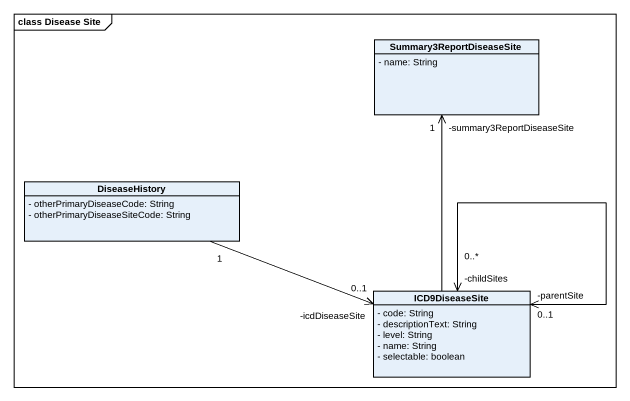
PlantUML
@startuml
mainframe class Disease Site
hide circle
hide empty members
skinparam classAttributeIconSize 0
class Summary3ReportDiseaseSite {
  - name: String
}
class DiseaseHistory {
  - otherPrimaryDiseaseCode: String
  - otherPrimaryDiseaseSiteCode: String
}
class ICD9DiseaseSite {
  - code: String
  - descriptionText: String
  - level: String
  - name: String
  - selectable: boolean
}
DiseaseHistory "1" -right-> "-icdDiseaseSite\n0..1" ICD9DiseaseSite
ICD9DiseaseSite -up-> "-summary3ReportDiseaseSite\n1" Summary3ReportDiseaseSite
ICD9DiseaseSite "-parentSite\n0..1" <--> "-childSites\n0..*" ICD9DiseaseSite
@enduml
